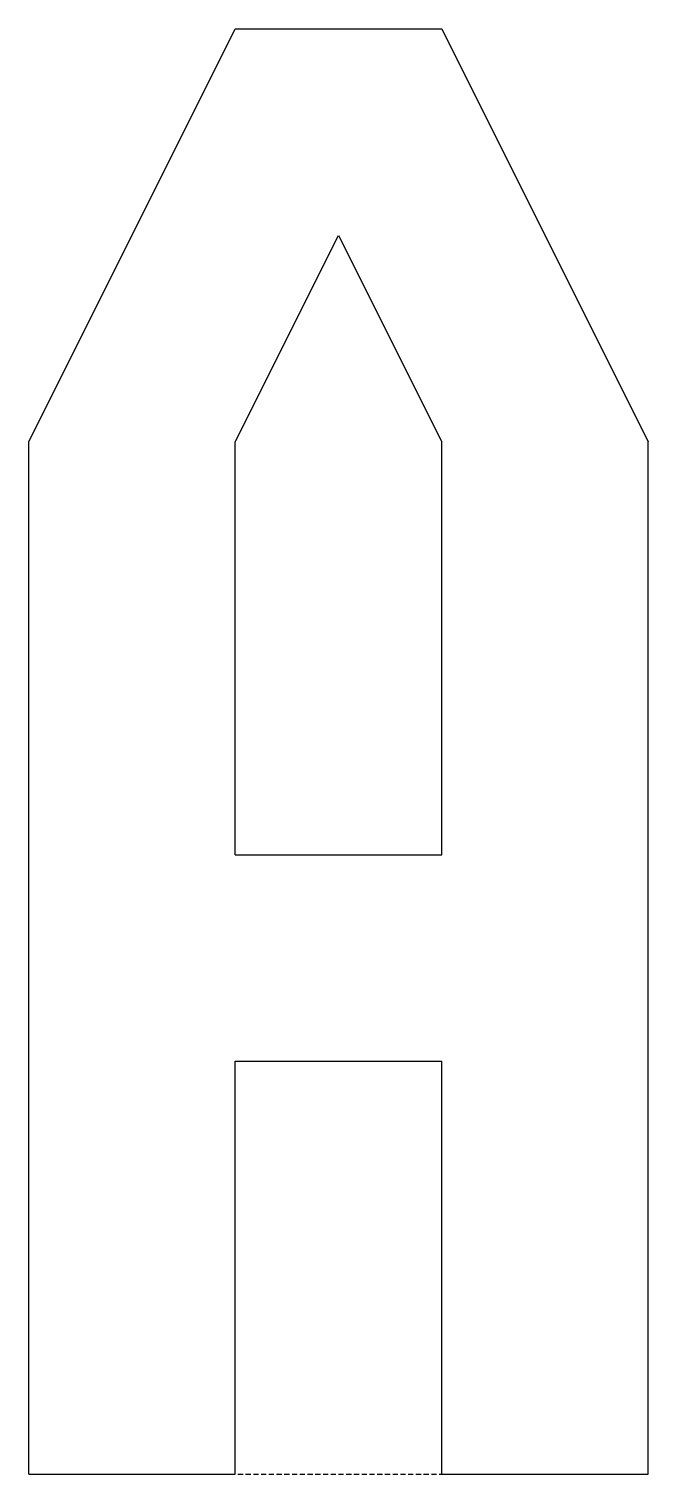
# Model space of a CAD drawing. Extents: x 0 to 30, y 0 to 70.
import ezdxf

# ---------------------------------------------------------------- set-up
doc = ezdxf.new("R2010")
doc.units = 0
doc.linetypes.add('HIDDEN', pattern=[0.375, 0.25, -0.125])
doc.layers.add('BASELINE', color=7, linetype='CONTINUOUS')
doc.layers.add('DEFAULT', color=7, linetype='CONTINUOUS')

msp = doc.modelspace()

# ---------------------------------------------------------------- linework, layer by layer
at = {"layer": 'BASELINE', "color": 6, "linetype": 'HIDDEN'}
msp.add_line((0, 0), (30, 0), dxfattribs=at)
at = {"layer": 'DEFAULT'}
for p, q in [((0, 50), (10, 70)), ((10, 70), (20, 70)), ((20, 70), (30, 50)), ((10, 50), (15, 60)), ((15, 60), (20, 50)), ((0, 0), (0, 50)), ((10, 30), (10, 50)), ((20, 30), (20, 50)), ((30, 0), (30, 50)), ((10, 30), (20, 30)), ((10, 0), (10, 20)), ((10, 20), (20, 20)), ((20, 0), (20, 20)), ((0, 0), (10, 0)), ((20, 0), (30, 0))]:
    msp.add_line(p, q, dxfattribs=at)

doc.saveas('drawing.dxf')
